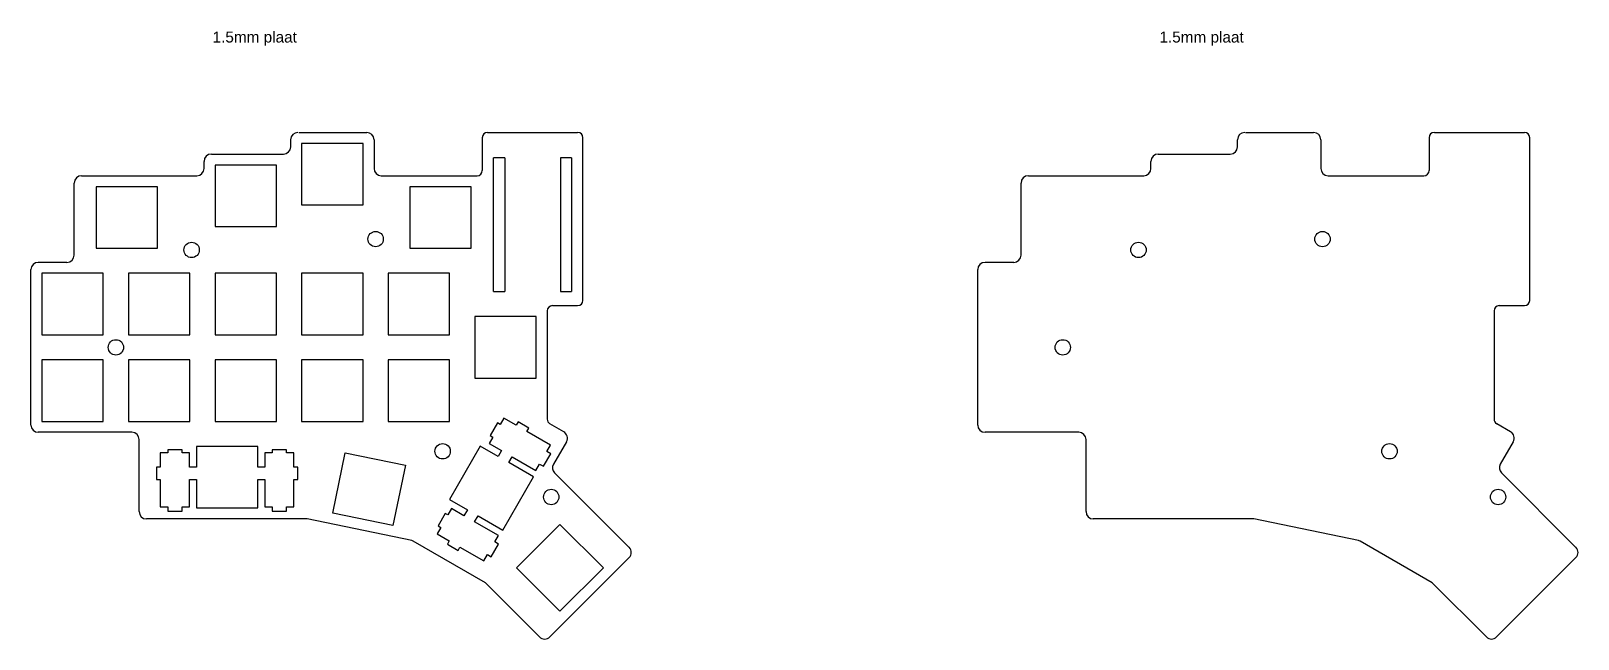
# Model space of a CAD drawing. Header units: millimetres. Extents: x 311 to 663, y 102 to 240.
import ezdxf

# ---------------------------------------------------------------- set-up
doc = ezdxf.new("R2010")
doc.units = ezdxf.units.MM
doc.layers.add('contour', color=3, linetype='Continuous')
doc.styles.get("Standard").update_dxf_attribs({"font": 'arial.ttf'})

msp = doc.modelspace()

# ---------------------------------------------------------------- linework, layer by layer
at = {"layer": 'contour'}
for p, q in [((369.76, 213.97, 2.6), (369.76, 215.59, 2.6)), ((371.58, 217.25, 2.6), (371.58, 217.25, 2.6)), ((371.58, 217.25, 2.6), (371.58, 217.25, 2.6)), ((371.58, 217.25, 2.6), (371.58, 217.25, 2.6)), ((371.58, 217.25, 2.6), (387.1, 217.25, 2.6)), ((388.76, 215.59, 2.6), (388.76, 209.04, 2.6)), ((413.42, 216.05, 2.6), (413.42, 208.58, 2.6)), ((585.54, 213.97, 2.6), (585.54, 215.59, 2.6)), ((587.36, 217.25, 2.6), (587.36, 217.25, 2.6)), ((587.36, 217.25, 2.6), (587.36, 217.25, 2.6)), ((587.36, 217.25, 2.6), (587.36, 217.25, 2.6)), ((587.36, 217.25, 2.6), (602.88, 217.25, 2.6)), ((604.54, 215.59, 2.6), (604.54, 209.04, 2.6)), ((629.2, 216.05, 2.6), (629.2, 208.58, 2.6)), ((351.68, 212.31, 2.6), (368.1, 212.31, 2.6)), ((351.85, 212.31, 2.6), (351.85, 212.31, 2.6)), ((351.85, 212.31, 2.6), (351.85, 212.31, 2.6)), ((351.85, 212.31, 2.6), (351.85, 212.31, 2.6)), ((351.85, 212.31, 2.6), (367.2, 212.31, 2.6)), ((351.85, 212.31, 2.6), (367.2, 212.31, 2.6)), ((567.46, 212.31, 2.6), (583.88, 212.31, 2.6)), ((567.63, 212.31, 2.6), (567.63, 212.31, 2.6)), ((567.63, 212.31, 2.6), (567.63, 212.31, 2.6)), ((567.63, 212.31, 2.6), (567.63, 212.31, 2.6)), ((567.63, 212.31, 2.6), (582.98, 212.31, 2.6)), ((567.63, 212.31, 2.6), (582.98, 212.31, 2.6)), ((350.03, 209.04, 2.6), (350.03, 210.66, 2.6)), ((565.81, 209.04, 2.6), (565.81, 210.66, 2.6)), ((322.09, 207.38, 2.6), (348.37, 207.38, 2.6)), ((390.41, 207.38, 2.6), (412.22, 207.38, 2.6)), ((537.87, 207.38, 2.6), (564.15, 207.38, 2.6)), ((606.19, 207.38, 2.6), (628, 207.38, 2.6)), ((312.39, 187.65, 2.6), (312.39, 187.65, 2.6)), ((312.39, 187.65, 2.6), (312.39, 187.65, 2.6)), ((528.17, 187.65, 2.6), (528.17, 187.65, 2.6)), ((528.17, 187.65, 2.6), (528.17, 187.65, 2.6)), ((310.56, 150.58, 2.6), (310.56, 185.99, 2.6)), ((310.56, 170.48, 2.6), (310.56, 185.82, 2.6)), ((526.35, 150.58, 2.6), (526.35, 185.99, 2.6)), ((526.35, 170.48, 2.6), (526.35, 185.82, 2.6)), ((333.57, 148.92, 2.6), (312.22, 148.92, 2.6)), ((549.35, 148.92, 2.6), (528, 148.92, 2.6)), ((335.23, 130.84, 2.6), (335.23, 147.26, 2.6)), ((335.23, 131.01, 2.6), (335.23, 146.36, 2.6)), ((432.59, 146.78, 2.6), (429.65, 141.68, 2.6)), ((551.01, 130.84, 2.6), (551.01, 147.26, 2.6)), ((551.01, 131.01, 2.6), (551.01, 146.36, 2.6)), ((648.37, 146.78, 2.6), (645.43, 141.68, 2.6)), ((429.91, 139.68, 2.6), (446.88, 122.71, 2.6)), ((645.69, 139.68, 2.6), (662.66, 122.71, 2.6)), ((373.5, 129.19, 2.6), (336.89, 129.19, 2.6)), ((373.5, 129.19, 2.6), (337.05, 129.19, 2.6)), ((397.33, 124.26, 2.6), (373.5, 129.19, 2.6)), ((589.28, 129.19, 2.6), (552.67, 129.19, 2.6)), ((589.28, 129.19, 2.6), (552.84, 129.19, 2.6)), ((613.11, 124.26, 2.6), (589.28, 129.19, 2.6)), ((414.14, 114.63, 2.6), (397.69, 124.12, 2.6)), ((629.92, 114.63, 2.6), (613.47, 124.12, 2.6)), ((426.47, 102.3, 2.6), (414.14, 114.63, 2.6)), ((642.25, 102.3, 2.6), (629.92, 114.63, 2.6))]:
    msp.add_line(p, q, dxfattribs=at)
at = {"layer": 'contour', "linetype": 'ByBlock'}
for p, q in [((414.62, 217.25, 2.6), (435.15, 217.25, 2.6)), ((436.35, 178.98, 2.6), (436.35, 216.05, 2.6)), ((630.4, 217.25, 2.6), (650.93, 217.25, 2.6)), ((652.13, 178.98, 2.6), (652.13, 216.05, 2.6)), ((372.26, 214.75, 2.6), (372.26, 200.75, 2.6)), ((386.26, 214.75, 2.6), (372.26, 214.75, 2.6)), ((386.26, 200.75, 2.6), (386.26, 214.75, 2.6)), ((352.53, 209.81, 2.6), (352.53, 195.81, 2.6)), ((366.53, 209.81, 2.6), (352.53, 209.81, 2.6)), ((366.53, 195.81, 2.6), (366.53, 209.81, 2.6)), ((416, 181, 2.6), (416, 211.48, 2.6)), ((418.54, 211.48), (416, 211.48, 2.6)), ((418.54, 211.48), (418.54, 181, 2.6)), ((433.78, 211.48, 2.6), (431.24, 211.48)), ((431.24, 211.48), (431.24, 181, 2.6)), ((433.78, 211.48, 2.6), (433.78, 181, 2.6)), ((320.43, 189.31, 2.6), (320.43, 205.72, 2.6)), ((325.4, 204.88, 2.6), (325.4, 190.88, 2.6)), ((339.4, 204.88, 2.6), (325.4, 204.88, 2.6)), ((339.4, 190.88, 2.6), (339.4, 204.88, 2.6)), ((396.92, 204.88, 2.6), (396.92, 190.88, 2.6)), ((410.92, 204.88, 2.6), (396.92, 204.88, 2.6)), ((410.92, 190.88, 2.6), (410.92, 204.88, 2.6)), ((536.21, 189.31, 2.6), (536.21, 205.72, 2.6)), ((372.26, 200.75, 2.6), (386.26, 200.75, 2.6)), ((352.53, 195.81, 2.6), (366.53, 195.81, 2.6)), ((325.4, 190.88, 2.6), (339.4, 190.88, 2.6)), ((396.92, 190.88, 2.6), (410.92, 190.88, 2.6)), ((318.77, 187.65, 2.6), (312.22, 187.65, 2.6)), ((534.55, 187.65, 2.6), (528, 187.65, 2.6)), ((313.06, 185.15, 2.6), (313.06, 171.15, 2.6)), ((327.06, 185.15, 2.6), (313.06, 185.15, 2.6)), ((327.06, 171.15, 2.6), (327.06, 185.15, 2.6)), ((332.8, 185.15, 2.6), (332.8, 171.15, 2.6)), ((346.8, 185.15, 2.6), (332.8, 185.15, 2.6)), ((346.8, 171.15, 2.6), (346.8, 185.15, 2.6)), ((352.53, 185.15, 2.6), (352.53, 171.15, 2.6)), ((366.53, 185.15, 2.6), (352.53, 185.15, 2.6)), ((366.53, 171.15, 2.6), (366.53, 185.15, 2.6)), ((372.26, 185.15, 2.6), (372.26, 171.15, 2.6)), ((386.26, 185.15, 2.6), (372.26, 185.15, 2.6)), ((386.26, 171.15, 2.6), (386.26, 185.15, 2.6)), ((391.99, 185.15, 2.6), (391.99, 171.15, 2.6)), ((405.99, 185.15, 2.6), (391.99, 185.15, 2.6)), ((405.99, 171.15, 2.6), (405.99, 185.15, 2.6)), ((416, 181, 2.6), (418.54, 181, 2.6)), ((431.24, 181, 2.6), (433.78, 181, 2.6)), ((428.22, 176.58, 2.6), (428.22, 151.91, 2.6)), ((429.42, 177.78, 2.6), (435.15, 177.78, 2.6)), ((644, 176.58, 2.6), (644, 151.91, 2.6)), ((645.2, 177.78, 2.6), (650.93, 177.78, 2.6)), ((411.72, 175.28, 2.6), (411.72, 161.28, 2.6)), ((425.72, 175.28, 2.6), (411.72, 175.28, 2.6)), ((425.72, 161.28, 2.6), (425.72, 175.28, 2.6)), ((313.06, 171.15, 2.6), (327.06, 171.15, 2.6)), ((332.8, 171.15, 2.6), (346.8, 171.15, 2.6)), ((352.53, 171.15, 2.6), (366.53, 171.15, 2.6)), ((372.26, 171.15, 2.6), (386.26, 171.15, 2.6)), ((391.99, 171.15, 2.6), (405.99, 171.15, 2.6)), ((313.06, 165.42, 2.6), (313.06, 151.42, 2.6)), ((327.06, 165.42, 2.6), (313.06, 165.42, 2.6)), ((327.06, 151.42, 2.6), (327.06, 165.42, 2.6)), ((332.8, 165.42, 2.6), (332.8, 151.42, 2.6)), ((346.8, 165.42, 2.6), (332.8, 165.42, 2.6)), ((346.8, 151.42, 2.6), (346.8, 165.42, 2.6)), ((352.53, 165.42, 2.6), (352.53, 151.42, 2.6)), ((366.53, 165.42, 2.6), (352.53, 165.42, 2.6)), ((366.53, 151.42, 2.6), (366.53, 165.42, 2.6)), ((372.26, 165.42, 2.6), (372.26, 151.42, 2.6)), ((386.26, 165.42, 2.6), (372.26, 165.42, 2.6)), ((386.26, 151.42, 2.6), (386.26, 165.42, 2.6)), ((391.99, 165.42, 2.6), (391.99, 151.42, 2.6)), ((405.99, 165.42, 2.6), (391.99, 165.42, 2.6)), ((405.99, 151.42, 2.6), (405.99, 165.42, 2.6)), ((411.72, 161.28, 2.6), (425.72, 161.28, 2.6)), ((313.06, 151.42, 2.6), (327.06, 151.42, 2.6)), ((332.8, 151.42, 2.6), (346.8, 151.42, 2.6)), ((352.53, 151.42, 2.6), (366.53, 151.42, 2.6)), ((372.26, 151.42, 2.6), (386.26, 151.42, 2.6)), ((391.99, 151.42, 2.6), (405.99, 151.42, 2.6)), ((431.99, 149.04, 2.6), (428.82, 150.87, 2.6)), ((647.77, 149.04, 2.6), (644.6, 150.87, 2.6)), ((379.36, 130.53, 2.6), (382.2, 144.24, 2.6)), ((382.2, 144.24, 2.6), (395.91, 141.4, 2.6)), ((395.91, 141.4, 2.6), (393.07, 127.69, 2.6)), ((393.07, 127.69, 2.6), (379.36, 130.53, 2.6)), ((421.23, 118.05, 2.6), (431.13, 127.95, 2.6)), ((431.13, 127.95, 2.6), (441.03, 118.05, 2.6)), ((428.81, 102.3, 2.6), (446.88, 120.36, 2.6)), ((644.59, 102.3, 2.6), (662.66, 120.36, 2.6)), ((431.13, 108.15, 2.6), (421.23, 118.05, 2.6)), ((441.03, 118.05, 2.6), (431.13, 108.15, 2.6))]:
    msp.add_line(p, q, dxfattribs=at)
at = {"layer": 'contour', "elevation": 2.6}
for points in [[(416.25, 123.93), (417.09, 125.38), (411.66, 128.52), (412.45, 129.88), (418.07, 126.63), (425.07, 138.76), (419.45, 142.01), (420.23, 143.37), (425.66, 140.24), (426.5, 141.69), (427.36, 141.19), (429.01, 144.05), (428.15, 144.54), (428.99, 146), (423.56, 149.13), (424, 149.89), (421.57, 151.29), (421.13, 150.53), (418.34, 152.15), (417.5, 150.69), (416.89, 151.05), (415.24, 148.19), (415.85, 147.84), (415.01, 146.39), (417.81, 144.77), (417.02, 143.41), (412.95, 145.76), (405.95, 133.63), (410.02, 131.28), (409.23, 129.92), (406.44, 131.53), (405.6, 130.08), (404.99, 130.44), (403.34, 127.58), (403.95, 127.23), (403.11, 125.77), (405.91, 124.16), (405.47, 123.4), (407.9, 122), (408.33, 122.76), (413.76, 119.62), (414.6, 121.08), (415.46, 120.58), (417.11, 123.44), (416.25, 123.93)], [(345.03, 131.92), (346.7, 131.92), (346.7, 138.19), (348.28, 138.19), (348.28, 131.69), (362.28, 131.69), (362.28, 138.19), (363.85, 138.19), (363.85, 131.92), (365.53, 131.92), (365.53, 130.93), (368.83, 130.93), (368.83, 131.92), (370.5, 131.92), (370.5, 138.19), (371.38, 138.19), (371.38, 140.99), (370.5, 140.99), (370.5, 144.22), (368.83, 144.22), (368.83, 144.93), (365.53, 144.93), (365.53, 144.22), (363.85, 144.22), (363.85, 140.99), (362.28, 140.99), (362.28, 145.69), (348.28, 145.69), (348.28, 140.99), (346.7, 140.99), (346.7, 144.22), (345.03, 144.22), (345.03, 144.93), (341.73, 144.93), (341.73, 144.22), (340.05, 144.22), (340.05, 140.99), (339.18, 140.99), (339.18, 138.19), (340.05, 138.19), (340.05, 131.92), (341.73, 131.92), (341.73, 130.93), (345.03, 130.93), (345.03, 131.92)]]:
    msp.add_lwpolyline(points, close=True, dxfattribs=at)
at = {"layer": 'contour', "linetype": 'ByBlock'}
for centre in [(389.12, 192.95, 2.6), (604.9, 192.95, 2.6), (347.19, 190.48, 2.6), (562.97, 190.48, 2.6), (329.93, 168.28, 2.6), (545.71, 168.28, 2.6), (404.39, 144.59, 2.6), (620.17, 144.59, 2.6), (429.14, 134.18, 2.6), (644.92, 134.18, 2.6)]:
    msp.add_circle(centre, 1.75, dxfattribs=at)
at = {"layer": 'contour'}
for centre, radius, start, end in [((371.41, 215.59, 2.6), 1.66, 90, 180), ((387.1, 215.59, 2.6), 1.66, 0, 90), ((587.19, 215.59, 2.6), 1.66, 90, 180), ((602.88, 215.59, 2.6), 1.66, 0, 90), ((351.68, 210.66, 2.6), 1.66, 90, 180), ((368.1, 213.97, 2.6), 1.66, 270, 0), ((567.46, 210.66, 2.6), 1.66, 90, 180), ((583.88, 213.97, 2.6), 1.66, 270, 0), ((348.37, 209.04, 2.6), 1.66, 270, 0), ((390.41, 209.04, 2.6), 1.66, 180, 270), ((412.22, 208.58, 2.6), 1.2, 270, 0), ((564.15, 209.04, 2.6), 1.66, 270, 0), ((606.19, 209.04, 2.6), 1.66, 180, 270), ((628, 208.58, 2.6), 1.2, 270, 0), ((312.22, 185.99, 2.6), 1.66, 90, 180), ((528, 185.99, 2.6), 1.66, 90, 180), ((312.22, 150.58, 2.6), 1.66, 180, 270), ((333.57, 147.26, 2.6), 1.66, 0, 90), ((431.16, 147.61, 2.6), 1.66, 330, 60), ((528, 150.58, 2.6), 1.66, 180, 270), ((549.35, 147.26, 2.6), 1.66, 0, 90), ((646.94, 147.61, 2.6), 1.66, 330, 60), ((431.08, 140.85, 2.6), 1.66, 150, 225), ((646.86, 140.85, 2.6), 1.66, 150, 225), ((336.89, 130.84, 2.6), 1.66, 180, 270), ((552.67, 130.84, 2.6), 1.66, 180, 270), ((397.09, 123.09, 2.6), 1.2, 60, 78.3168), ((612.87, 123.09, 2.6), 1.2, 60, 78.3168), ((445.71, 121.54, 2.6), 1.66, 315, 45), ((661.49, 121.54, 2.6), 1.66, 315, 45), ((427.64, 103.47, 2.6), 1.66, 225, 315), ((643.42, 103.47, 2.6), 1.66, 225, 315)]:
    msp.add_arc(centre, radius, start, end, dxfattribs=at)
at = {"layer": 'contour', "linetype": 'ByBlock'}
for centre, radius, start, end in [((414.62, 216.05, 2.6), 1.2, 90, 180), ((435.15, 216.05, 2.6), 1.2, 0, 90), ((630.4, 216.05, 2.6), 1.2, 90, 180), ((650.93, 216.05, 2.6), 1.2, 0, 90), ((322.09, 205.72, 2.6), 1.66, 90, 180), ((537.87, 205.72, 2.6), 1.66, 90, 180), ((318.77, 189.31, 2.6), 1.66, 270, 0), ((534.55, 189.31, 2.6), 1.66, 270, 0), ((429.42, 176.58, 2.6), 1.2, 90, 180), ((435.15, 178.98, 2.6), 1.2, 270, 0), ((645.2, 176.58, 2.6), 1.2, 90, 180), ((650.93, 178.98, 2.6), 1.2, 270, 0), ((429.42, 151.91, 2.6), 1.2, 180, 240), ((645.2, 151.91, 2.6), 1.2, 180, 240)]:
    msp.add_arc(centre, radius, start, end, dxfattribs=at)

# ---------------------------------------------------------------- texts
for p in [(351.96, 237.74, 2.6), (567.74, 237.74, 2.6)]:
    msp.add_text('1.5mm plaat', height=2.5, dxfattribs=at).set_placement(p)

doc.saveas('drawing.dxf')
